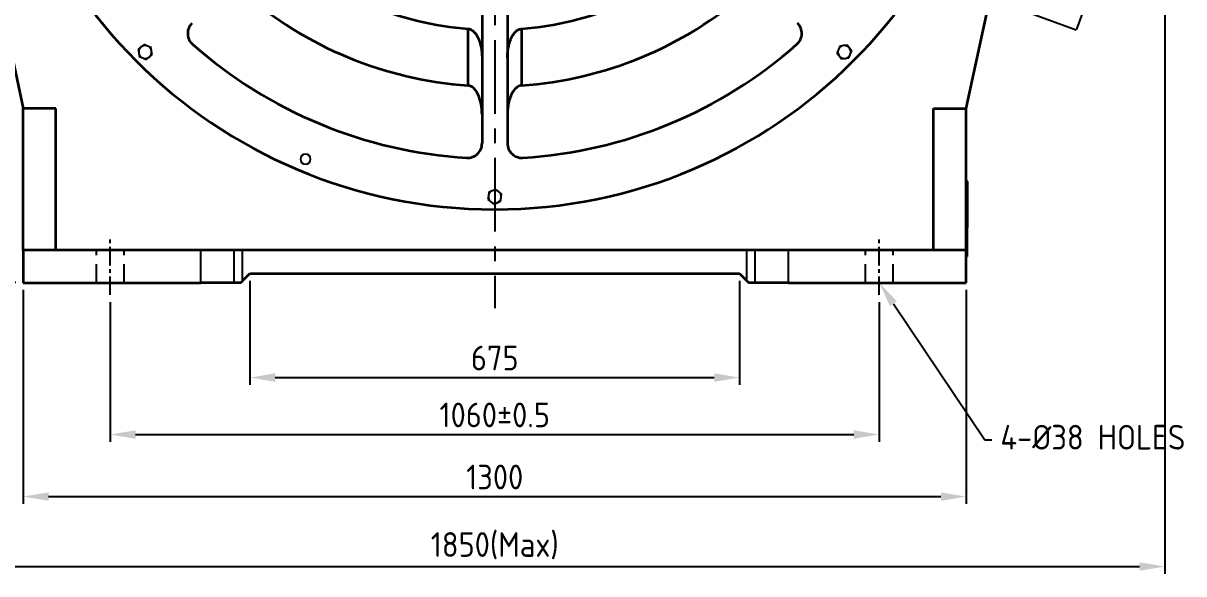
# Model space of a CAD drawing. Header units: millimetres. Extents: x -13 to 15102, y -1400 to 6249.
# Drawn here: x 987 to 2587, y 1325 to 2085 of the extents above; entities that cross this region are included whole.
import ezdxf
from ezdxf import colors
from ezdxf.entities.mleader import LeaderData, LeaderLine
from ezdxf.math import Vec2, Vec3

# ---------------------------------------------------------------- set-up
doc = ezdxf.new("R2010")
doc.units = ezdxf.units.MM
doc.header["$LTSCALE"] = 2
for name, pattern in [('CENTER', [10.16, 6.35, -1.27, 1.27, -1.27]), ('CENTER8', [6.35, 3.96875, -0.79375, 0.79375, -0.79375]), ('DASHED', [0.75, 0.5, -0.25]), ('HIDDEN2', [4.7625, 3.175, -1.5875])]:
    doc.linetypes.add(name, pattern=pattern)
for name, color, linetype in [('1轮廓实线层', 7, 'Continuous'), ('3中心线层', 1, 'CENTER8'), ('4虚线层', 6, 'DASHED')]:
    doc.layers.add(name, color=color, linetype=linetype)
doc.styles.get("Standard").update_dxf_attribs({"font": 'isocp.shx', "height": 34, "bigfont": 'whgtxt.shx'})
doc.dimstyles.new('ISO-25', dxfattribs={"dimtxt": 34, "dimasz": 35, "dimexe": 10, "dimexo": 10, "dimgap": 10, "dimtad": 1, "dimdec": 4, "dimtxsty": 'Standard', "dimcen": 2.5, "dimclrd": 3, "dimclre": 3, "dimclrt": 2, "dimadec": 1, "dimazin": 2, "dimtfac": 1, "dimtdec": 4, "dimtmove": 0, "dimatfit": 3, "dimfxl": 1, "dimarcsym": 0})

# ---------------------------------------------------------------- blocks, each defined once
blk = doc.blocks.new('*D4354')
at = {"color": 3, "lineweight": -2}
for p, q in [((1299.3, 1729.3), (1299.3, 1585.9)), ((1974.3, 1729.3), (1974.3, 1585.9)), ((1334.3, 1595.9), (1939.3, 1595.9))]:
    blk.add_line(p, q, dxfattribs=at)
at = {"color": 3}
for points in [[(1334.3, 1601.8), (1334.3, 1590.1), (1299.3, 1595.9)], [(1939.3, 1590.1), (1939.3, 1601.8), (1974.3, 1595.9)]]:
    blk.add_solid(points, dxfattribs=at)
at = {"layer": 'Defpoints', "color": 0}
for p in [(1299.3, 1739.3), (1974.3, 1739.3), (1974.3, 1595.9)]:
    blk.add_point(p, dxfattribs=at)
at = {"color": 2, "insert": (1636.8, 1622.9), "char_height": 34, "attachment_point": 5}
blk.add_mtext('675', dxfattribs=at)
blk = doc.blocks.new('*D4355')
at = {"color": 3, "lineweight": -2}
for p, q in [((1106.8, 1700), (1106.8, 1507.4)), ((2166.8, 1700), (2166.8, 1507.4)), ((1141.8, 1517.4), (2131.8, 1517.4))]:
    blk.add_line(p, q, dxfattribs=at)
at = {"color": 3}
for points in [[(1141.8, 1523.2), (1141.8, 1511.5), (1106.8, 1517.4)], [(2131.8, 1511.5), (2131.8, 1523.2), (2166.8, 1517.4)]]:
    blk.add_solid(points, dxfattribs=at)
at = {"layer": 'Defpoints', "color": 0}
for p in [(1106.8, 1710), (2166.8, 1710), (2166.8, 1517.4)]:
    blk.add_point(p, dxfattribs=at)
at = {"color": 2, "insert": (1636.8, 1544.4), "char_height": 34, "attachment_point": 5}
blk.add_mtext('1060%%p0.5', dxfattribs=at)
blk = doc.blocks.new('*D4356')
at = {"color": 3, "lineweight": -2}
for p, q in [((986.8, 1716.8), (986.8, 1421.8)), ((2286.8, 1716.8), (2286.8, 1421.8)), ((1021.8, 1431.8), (2251.8, 1431.8))]:
    blk.add_line(p, q, dxfattribs=at)
at = {"color": 3}
for points in [[(1021.8, 1437.6), (1021.8, 1426), (986.8, 1431.8)], [(2251.8, 1426), (2251.8, 1437.6), (2286.8, 1431.8)]]:
    blk.add_solid(points, dxfattribs=at)
at = {"layer": 'Defpoints', "color": 0}
for p in [(986.8, 1726.8), (2286.8, 1726.8), (2286.8, 1431.8)]:
    blk.add_point(p, dxfattribs=at)
at = {"color": 2, "insert": (1636.8, 1458.8), "char_height": 34, "attachment_point": 5}
blk.add_mtext('1300', dxfattribs=at)
blk = doc.blocks.new('*D4358')
at = {"color": 3, "lineweight": -2}
for p, q in [((712.9, 2276.3), (712.9, 1325.3)), ((2560.7, 2276.3), (2560.7, 1325.3)), ((747.9, 1335.3), (2525.7, 1335.3))]:
    blk.add_line(p, q, dxfattribs=at)
at = {"color": 3}
for points in [[(747.9, 1341.2), (747.9, 1329.5), (712.9, 1335.3)], [(2525.7, 1329.5), (2525.7, 1341.2), (2560.7, 1335.3)]]:
    blk.add_solid(points, dxfattribs=at)
at = {"layer": 'Defpoints', "color": 0}
for p in [(712.9, 2286.3), (2560.7, 2286.3), (2560.7, 1335.3)]:
    blk.add_point(p, dxfattribs=at)
at = {"color": 2, "insert": (1636.8, 1364), "char_height": 34, "attachment_point": 5}
blk.add_mtext('1850(Max)', dxfattribs=at)
blk = doc.blocks.new('*D4360')
at = {"color": 3, "lineweight": -2}
for p, q in [((1607.8, 3351.8), (524.6, 3351.8)), ((534.6, 3316.8), (534.6, 1761.8)), ((976.8, 1726.8), (524.6, 1726.8))]:
    blk.add_line(p, q, dxfattribs=at)
at = {"color": 3}
for points in [[(540.5, 3316.8), (528.8, 3316.8), (534.6, 3351.8)], [(528.8, 1761.8), (540.5, 1761.8), (534.6, 1726.8)]]:
    blk.add_solid(points, dxfattribs=at)
at = {"layer": 'Defpoints', "color": 0}
for p in [(1617.8, 3351.8), (534.6, 1726.8), (986.8, 1726.8)]:
    blk.add_point(p, dxfattribs=at)
at = {"color": 2, "insert": (507.6, 2539.3), "char_height": 34, "attachment_point": 5, "rotation": 90}
blk.add_mtext('1625', dxfattribs=at)

msp = doc.modelspace()

# ---------------------------------------------------------------- linework, layer by layer
at = {"color": 7, "ltscale": 0.2}
for p, q in [((2440.45561, 2079.9709), (2539.64143, 2352.48176)), ((2438.74549, 2075.27242), (2440.45561, 2079.9709))]:
    msp.add_line(p, q, dxfattribs=at)
at = {"layer": '1轮廓实线层', "lineweight": 35}
for p, q in [((890.4336, 2414.74934), (986.80764, 1966.78061)), ((2286.80759, 1966.78061), (2383.18162, 2414.74934)), ((1619.30761, 2311.44554), (1619.30761, 1918.93626)), ((1654.30761, 2311.44554), (1654.30761, 1918.93626)), ((1600.00286, 1998.68334), (1600.12029, 2076.8379)), ((1673.49493, 2076.8379), (1673.61237, 1998.68334)), ((1031.80759, 1966.78061), (986.80764, 1966.78061)), ((986.80764, 1771.78061), (986.80764, 1966.78061)), ((1031.80759, 1771.78061), (1031.80759, 1966.78061)), ((2241.80763, 1771.78061), (2241.80763, 1966.78061)), ((2241.80763, 1966.78061), (2286.80759, 1966.78061)), ((2286.80759, 1771.78061), (2286.80759, 1966.78061)), ((1031.80759, 1771.78061), (986.80764, 1771.78061)), ((986.80764, 1771.78061), (986.80764, 1726.7806)), ((1231.80761, 1771.78061), (1031.80759, 1771.78061)), ((1277.65753, 1771.78061), (1231.80761, 1771.78061)), ((1289.1482, 1771.78061), (1277.65753, 1771.78061)), ((1984.46702, 1771.78061), (1289.1482, 1771.78061)), ((1995.95769, 1771.78061), (1984.46702, 1771.78061)), ((2041.80761, 1771.78061), (1995.95769, 1771.78061)), ((2241.80763, 1771.78061), (2041.80761, 1771.78061)), ((2286.80759, 1771.78061), (2241.80763, 1771.78061)), ((2286.80759, 1726.7806), (2286.80759, 1771.78061)), ((1289.1482, 1729.12121), (1299.30761, 1739.28059)), ((1299.30761, 1739.28059), (1974.30762, 1739.28059)), ((1974.30762, 1739.28059), (1984.46702, 1729.12121)), ((986.80764, 1726.7806), (1231.80761, 1726.7806)), ((1277.65753, 1726.7806), (1231.80761, 1726.7806)), ((1286.80762, 1726.7806), (1277.65753, 1726.7806)), ((1995.95769, 1726.7806), (1986.80761, 1726.7806)), ((2041.80761, 1726.7806), (1995.95769, 1726.7806)), ((2041.80761, 1726.7806), (2286.80759, 1726.7806))]:
    msp.add_line(p, q, dxfattribs=at)
at = {"layer": '1轮廓实线层'}
for p, q in [((2346.18579, 2108.96141), (2438.27563, 2075.44345)), ((1149.52402, 2051.92528), (1145.46066, 2048.81317)), ((1145.46066, 2048.81317), (1146.12415, 2043.73816)), ((1153.58739, 2055.03738), (1149.52402, 2051.92528)), ((1158.31422, 2053.07445), (1153.58739, 2055.03738)), ((1163.04105, 2051.11155), (1158.31422, 2053.07445)), ((1163.70454, 2046.03652), (1163.04105, 2051.11155)), ((2110.51377, 2048.28722), (2108.55084, 2043.56039)), ((2112.47667, 2053.01404), (2110.51377, 2048.28722)), ((2117.55171, 2053.67753), (2112.47667, 2053.01404)), ((2122.62671, 2054.34102), (2117.55171, 2053.67753)), ((2125.73882, 2050.27765), (2122.62671, 2054.34102)), ((2128.85093, 2046.21429), (2125.73882, 2050.27765)), ((1146.12415, 2043.73816), (1146.78763, 2038.66312)), ((1146.78763, 2038.66312), (1151.51446, 2036.70022)), ((1151.51446, 2036.70022), (1156.24129, 2034.73729)), ((1156.24129, 2034.73729), (1160.30466, 2037.8494)), ((1160.30466, 2037.8494), (1164.36802, 2040.96151)), ((1164.36802, 2040.96151), (1163.70454, 2046.03652)), ((2108.55084, 2043.56039), (2111.66295, 2039.49702)), ((2111.66295, 2039.49702), (2114.77505, 2035.43365)), ((2114.77505, 2035.43365), (2119.85006, 2036.09714)), ((2119.85006, 2036.09714), (2124.9251, 2036.76063)), ((2124.9251, 2036.76063), (2126.888, 2041.48746)), ((2126.888, 2041.48746), (2128.85093, 2046.21429)), ((2286.80759, 1868.77692), (2288.38163, 1866.1573)), ((2288.38163, 1866.1573), (2288.38163, 1802.92953)), ((1628.0195, 1846.44568), (1627.34686, 1841.37184)), ((1627.34686, 1841.37184), (1631.4046, 1838.25243)), ((1628.69214, 1851.51947), (1628.0195, 1846.44568)), ((1633.42252, 1853.47385), (1628.69214, 1851.51947)), ((1638.15289, 1855.42822), (1633.42252, 1853.47385)), ((1642.21063, 1852.30881), (1638.15289, 1855.42822)), ((1646.26836, 1849.18941), (1642.21063, 1852.30881)), ((1644.92308, 1839.04171), (1645.59572, 1844.11556)), ((1645.59572, 1844.11556), (1646.26836, 1849.18941)), ((1631.4046, 1838.25243), (1635.46233, 1835.13296)), ((1635.46233, 1835.13296), (1640.19271, 1837.08734)), ((1640.19271, 1837.08734), (1644.92308, 1839.04171)), ((2287.18161, 1786.42947), (2287.18161, 1802.92953)), ((2287.18161, 1802.92953), (2288.38163, 1802.92953)), ((2288.38163, 1786.42947), (2288.38163, 1802.92953)), ((2287.18161, 1786.42947), (2288.38163, 1786.42947)), ((2287.18161, 1779.4295), (2287.18161, 1786.42947)), ((2287.18161, 1762.9295), (2287.18161, 1779.4295)), ((2287.18161, 1779.4295), (2288.38163, 1779.4295)), ((2288.38163, 1779.4295), (2288.38163, 1786.42947)), ((2288.38163, 1762.9295), (2288.38163, 1779.4295)), ((1231.80761, 1726.7806), (1231.80761, 1771.78061)), ((1277.65753, 1726.7806), (1277.65753, 1771.78061)), ((1289.1482, 1729.12121), (1289.1482, 1771.78061)), ((1984.46702, 1729.12121), (1984.46702, 1771.78061)), ((1995.95769, 1726.7806), (1995.95769, 1771.78061)), ((2041.80761, 1726.7806), (2041.80761, 1771.78061)), ((2287.18161, 1762.9295), (2288.38163, 1762.9295))]:
    msp.add_line(p, q, dxfattribs=at)
at = {"layer": '1轮廓实线层', "lineweight": 35}
for centre, radius, start, end in [((1636.80761, 2526.78061), 699, 180, 0), ((1636.80761, 2526.78061), 451.43594, 229.66145717, 265.33854283), ((1636.80761, 2526.78061), 451.43594, 274.66145717, 310.33854283), ((1636.80761, 2526.78061), 529.37822, 228.98667641, 266.01332359), ((1636.80761, 2526.78061), 529.37822, 273.98667641, 311.01332359), ((1233.51326, 2070.45325), 20, 135, 180), ((2040.10197, 2070.45325), 20, 311.46970142, 45), ((1233.51326, 2070.45325), 20, 180, 228.53029858), ((1636.80761, 2526.78061), 629, 228.53029858, 266.46970142), ((1636.80761, 2526.78061), 629, 273.53029858, 311.46970142), ((1599.30761, 1918.93626), 20, 266.46970142, 0), ((1674.30761, 1918.93626), 20, 180, 273.53029858)]:
    msp.add_arc(centre, radius, start, end, dxfattribs=at)
at = {"layer": '1轮廓实线层'}
for centre, radius, start, end in [((1154.91434, 2044.88734), 8.865, 127.44828085, 187.44828085), ((1154.91434, 2044.88734), 8.865, 67.44828085, 127.44828085), ((1154.91434, 2044.88734), 8.865, 7.44828085, 67.44828085), ((2118.70088, 2044.88734), 8.865, 157.44828085, 217.44828085), ((2118.70088, 2044.88734), 8.865, 97.44828085, 157.44828085), ((2118.70088, 2044.88734), 8.865, 37.44828085, 97.44828085), ((2118.70088, 2044.88734), 8.865, 337.44828085, 37.44828085), ((1154.91434, 2044.88734), 8.865, 187.44828085, 247.44828085), ((1154.91434, 2044.88734), 8.865, 247.44828085, 307.44828085), ((1154.91434, 2044.88734), 8.865, 307.44828085, 7.44828085), ((2118.70088, 2044.88734), 8.865, 217.44828085, 277.44828085), ((2118.70088, 2044.88734), 8.865, 277.44828085, 337.44828085), ((1376.00885, 1897.15671), 7, 0, 180), ((1376.00885, 1897.15671), 7, 180, 0), ((1636.80761, 1845.28061), 8.865, 172.44828085, 232.44828085), ((1636.80761, 1845.28061), 8.865, 112.44828085, 172.44828085), ((1636.80761, 1845.28061), 8.865, 52.44828085, 112.44828085), ((1636.80761, 1845.28061), 8.865, 292.44828085, 352.44828085), ((1636.80761, 1845.28061), 8.865, 352.44828085, 52.44828085), ((1636.80761, 1845.28061), 8.865, 232.44828085, 292.44828085)]:
    msp.add_arc(centre, radius, start, end, dxfattribs=at)
at = {"layer": '1轮廓实线层', "lineweight": 35}
for points, knots in [([(1600.12029, 2076.8379), (1600.61079, 2076.77674), (1601.60381, 2076.65293), (1603.03041, 2076.20182), (1604.40529, 2075.58033), (1605.80136, 2074.73753), (1607.23106, 2073.63767), (1608.67196, 2072.25322), (1610.40808, 2070.228), (1612.27502, 2067.45197), (1614.09687, 2063.9173), (1616.08179, 2058.99065), (1617.8359, 2052.58638), (1619.08186, 2044.73243), (1619.23235, 2039.42973), (1619.30761, 2036.77753)], [0, 0, 0, 0, 0.0310428071, 0.0628460044, 0.0936540289, 0.1258100639, 0.1652060918, 0.2068864336, 0.2512944563, 0.3328073431, 0.416670051, 0.5010504922, 0.6665527672, 0.8332225182, 1, 1, 1, 1]), ([(1654.30761, 2036.77753), (1654.3499, 2038.76224), (1654.43428, 2042.72302), (1655.12565, 2048.63058), (1656.26455, 2054.4726), (1657.77377, 2059.58584), (1659.5227, 2063.92865), (1661.35015, 2067.46848), (1663.38125, 2070.48545), (1665.5709, 2072.94781), (1667.5079, 2074.55706), (1669.21755, 2075.57924), (1671.0311, 2076.42695), (1672.50459, 2076.67272), (1673.49493, 2076.8379)], [0, 0, 0, 0, 0.1248454652, 0.2491470914, 0.3736730896, 0.4989756946, 0.5839154577, 0.6679043619, 0.7491953251, 0.8120281499, 0.874721075, 0.9066400723, 0.9372522669, 1, 1, 1, 1]), ([(1619.30761, 1958.63861), (1619.26511, 1960.62718), (1619.1803, 1964.59565), (1618.48542, 1970.51454), (1617.3405, 1976.36733), (1615.82287, 1981.48929), (1614.06348, 1985.83815), (1612.22453, 1989.38106), (1610.17978, 1992.39765), (1607.97469, 1994.85539), (1606.02379, 1996.45593), (1604.30306, 1997.46632), (1602.47798, 1998.29937), (1600.99804, 1998.52895), (1600.00286, 1998.68334)], [0, 0, 0, 0, 0.1248382843, 0.2491322691, 0.3736543505, 0.498953859, 0.5838990935, 0.6678915936, 0.7491704162, 0.8120019931, 0.8747130955, 0.9066007237, 0.9371940192, 1, 1, 1, 1]), ([(1673.61237, 1998.68334), (1673.11987, 1998.62772), (1672.12334, 1998.51519), (1670.68892, 1998.07806), (1669.30571, 1997.4681), (1667.90014, 1996.63483), (1666.46041, 1995.5423), (1665.00904, 1994.16278), (1663.26045, 1992.14072), (1661.38059, 1989.36449), (1659.5473, 1985.82655), (1657.55, 1980.89181), (1655.78648, 1974.47599), (1654.53438, 1966.60709), (1654.38322, 1961.29553), (1654.30761, 1958.63861)], [0, 0, 0, 0, 0.03106301768, 0.06285440022, 0.09366785208, 0.1258183321, 0.16520950153, 0.20688806366, 0.25130812514, 0.33283046346, 0.41670242494, 0.50106980127, 0.66666465747, 0.83326070096, 1, 1, 1, 1]), ([(1286.80762, 1726.7806), (1287.24306, 1727.21605), (1288.02162, 1727.99463), (1288.80359, 1728.7766), (1289.1482, 1729.12121)], [0, 0, 0, 0, 0.55929658702, 1, 1, 1, 1]), ([(1984.46702, 1729.12121), (1984.90558, 1728.68264), (1985.68761, 1727.90059), (1986.46582, 1727.12238), (1986.80761, 1726.7806)], [0, 0, 0, 0, 0.5608043629, 1, 1, 1, 1])]:
    msp.add_open_spline(points, degree=3, knots=knots, dxfattribs=at)
at = {"layer": '3中心线层', "linetype": 'CENTER', "ltscale": 8}
msp.add_line((1636.80761, 3361.85481), (1636.80761, 1691.70641), dxfattribs=at)
at = {"layer": '3中心线层', "linetype": 'CENTER', "ltscale": 2}
for p, q in [((1106.80761, 1710.0213), (1106.80761, 1790.79228)), ((2166.80761, 1710.0213), (2166.80761, 1790.79228))]:
    msp.add_line(p, q, dxfattribs=at)
at = {"layer": '4虚线层', "color": 2, "linetype": 'HIDDEN2', "ltscale": 4}
for p, q in [((1087.80761, 1726.7806), (1087.80761, 1771.78061)), ((1125.80761, 1726.7806), (1125.80761, 1771.78061)), ((2147.80761, 1726.7806), (2147.80761, 1771.78061)), ((2185.80761, 1726.7806), (2185.80761, 1771.78061))]:
    msp.add_line(p, q, dxfattribs=at)

# ---------------------------------------------------------------- dimensions: what is measured, and where the dimension line sits
at = {"color": 0}
dim = msp.add_linear_dim(base=(534.61909, 1726.7806), p1=(1617.80761, 3351.78061), p2=(986.80764, 1726.7806), angle=90, dimstyle='ISO-25', dxfattribs=at)
dim.commit()
dim.dimension.update_dxf_attribs({"geometry": '*D4360', "text_midpoint": (507.61909, 2539.2806)})
for base, p1, p2, text, picture, middle in [((2560.67329, 1335.32106), (712.94194, 2286.297), (2560.67329, 2286.297), '1850(Max)', '*D4358', (1636.80761, 1364.02106)), ((2166.80761, 1517.36361), (1106.80761, 1710.0213), (2166.80761, 1710.0213), '<>%%p0.5', '*D4355', (1636.80761, 1544.36361))]:
    dim = msp.add_linear_dim(base=base, p1=p1, p2=p2, text=text, dimstyle='ISO-25', override={"dimtxsty": 'Standard', "dimtolj": 0}, dxfattribs=at)
    dim.commit()
    dim.dimension.update_dxf_attribs({"geometry": picture, "text_midpoint": middle})
dim = msp.add_linear_dim(base=(1974.30762, 1595.94656), p1=(1299.30761, 1739.28059), p2=(1974.30762, 1739.28059), dimstyle='ISO-25', override={"dimtxsty": 'Standard', "dimtolj": 0}, dxfattribs=at)
dim.commit()
dim.dimension.update_dxf_attribs({"geometry": '*D4354', "text_midpoint": (1636.80761, 1622.94656)})
dim = msp.add_linear_dim(base=(2286.807588, 1431.798623), p1=(986.807635, 1726.780598), p2=(2286.807588, 1726.780598), dimstyle='ISO-25', dxfattribs=at)
dim.commit()
dim.dimension.update_dxf_attribs({"geometry": '*D4356', "text_midpoint": (1636.807612, 1458.798623)})

# ---------------------------------------------------------------- leaders
at = {"color": 2, "ltscale": 10}
ml = msp.add_multileader_mtext('Standard', dxfattribs=at)
ml.set_content('4-%%C38 HOLES', color=2)
ml.set_leader_properties(color=3)
ml.build(insert=Vec2(0, 0))
ml.multileader.update_dxf_attribs({"dogleg_length": 9.6, "arrow_head_size": 35})
ctx = ml.context
ctx.base_point, ctx.char_height, ctx.arrow_head_size, ctx.landing_gap_size, ctx.plane_origin = Vec3(2321.89962, 1510.25897), 34, 35, 12, Vec3(2169.80761, 1726.7806)
notes = []
notes.append((ctx, [(0, (1, 1, 0), (2312.29962, 1510.25897), (1, 0), 9.6, [(0, [(2166.80761, 1726.7806)], 0, [])])]))
ctx.mtext.insert, ctx.mtext.flow_direction = Vec3(2333.89962, 1530.65897), 5
for ctx, leaders in notes:
    for number, flags, end, landing, length, lines in leaders:
        leader = LeaderData()
        leader.index, (leader.has_last_leader_line, leader.has_dogleg_vector, leader.attachment_direction) = number, flags
        leader.last_leader_point, leader.dogleg_vector, leader.dogleg_length = Vec3(end), Vec3(landing), length
        for number, points, colour, breaks in lines:
            line = LeaderLine()
            line.index, line.vertices, line.color, line.breaks = number, Vec3.list(points), colors.encode_raw_color(colour), breaks
            leader.lines.append(line)
        ctx.leaders.append(leader)

doc.saveas('drawing.dxf')
